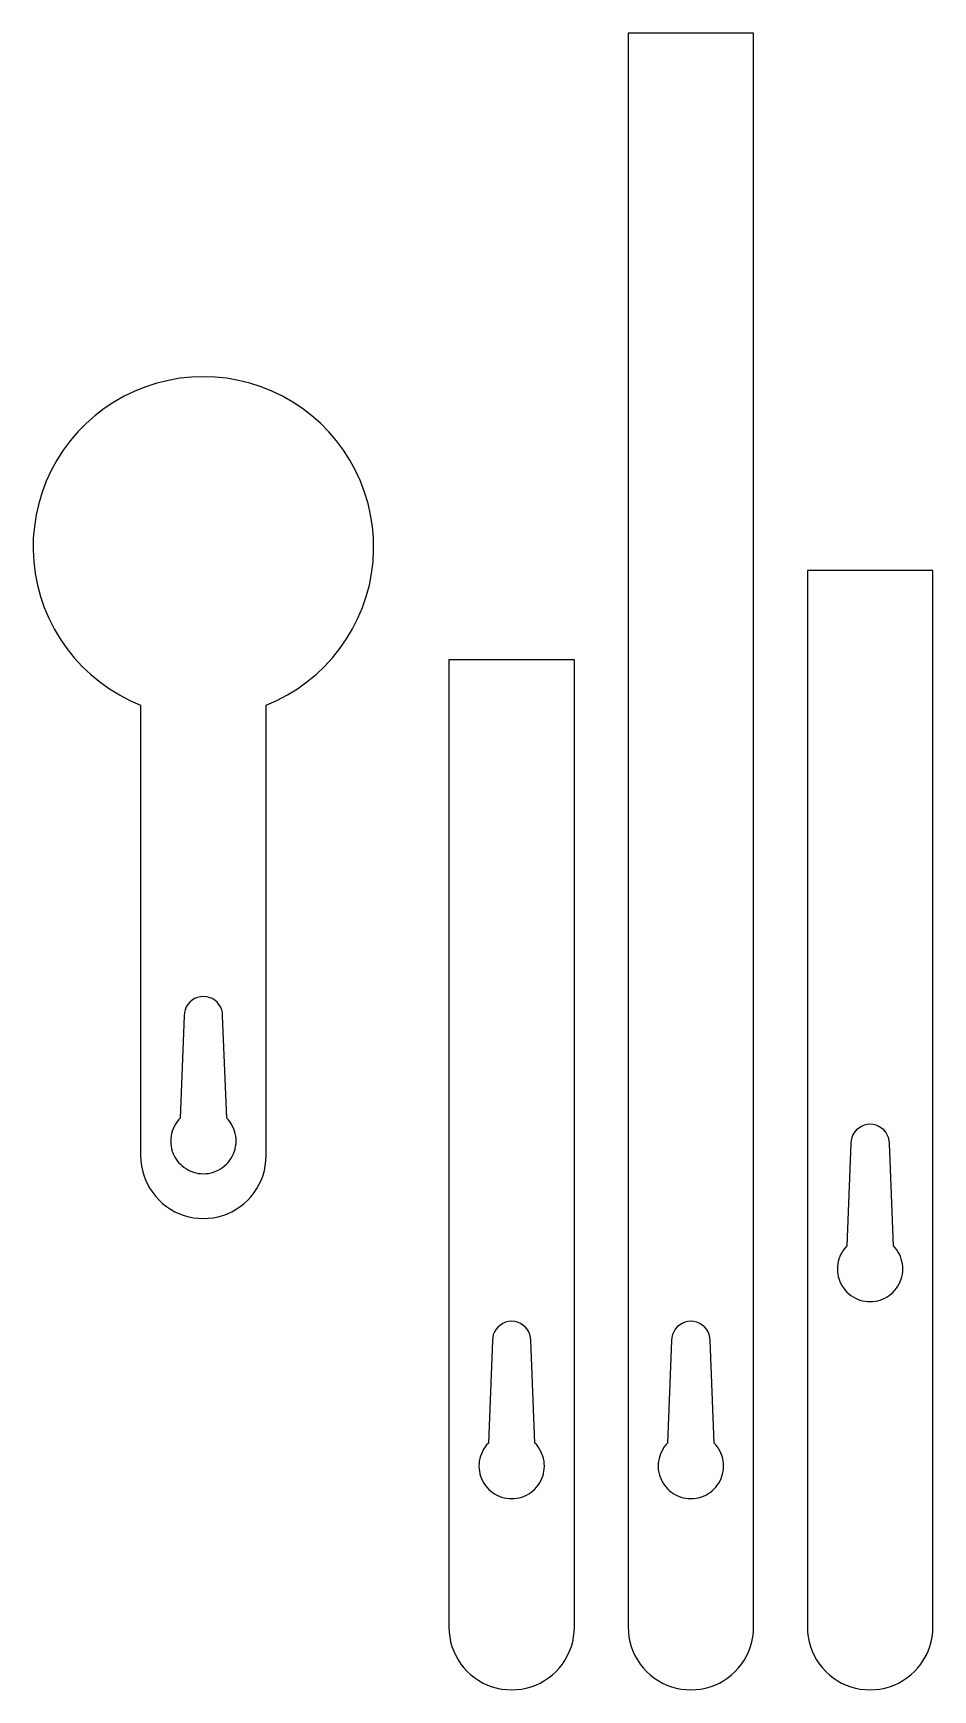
# Model space of a CAD drawing. Header units: millimetres. Extents: x 6 to 106, y -46 to 139.
import ezdxf

# ---------------------------------------------------------------- set-up
doc = ezdxf.new("R2010")
doc.units = ezdxf.units.MM
doc.layers.add('CORTE', color=1, linetype='Continuous')

msp = doc.modelspace()

# ---------------------------------------------------------------- linework, layer by layer
at = {"layer": 'CORTE'}
for points in [[(72.4, -39.28), (72.42, -39.83), (72.49, -40.38), (72.59, -40.92), (72.74, -41.45), (72.93, -41.96), (73.16, -42.46), (73.43, -42.94), (73.74, -43.4), (74.08, -43.83), (74.45, -44.23), (74.85, -44.61), (75.28, -44.95), (75.74, -45.25), (76.22, -45.52), (76.72, -45.75), (77.24, -45.94), (77.77, -46.09), (78.3, -46.2), (78.85, -46.26), (79.4, -46.28), (79.95, -46.26), (80.49, -46.2), (81.03, -46.09), (81.56, -45.94), (82.08, -45.75), (82.58, -45.52), (83.06, -45.25), (83.51, -44.95), (83.95, -44.61), (84.35, -44.23), (84.72, -43.83), (85.06, -43.4), (85.37, -42.94), (85.64, -42.46), (85.87, -41.96), (86.06, -41.45), (86.21, -40.92), (86.31, -40.38), (86.38, -39.83), (86.4, -39.28), (86.4, 138.72), (72.4, 138.72)], [(18, 13.35), (18.02, 12.8), (18.09, 12.25), (18.19, 11.72), (18.34, 11.19), (18.53, 10.67), (18.76, 10.17), (19.03, 9.69), (19.34, 9.24), (19.68, 8.8), (20.05, 8.4), (20.45, 8.03), (20.89, 7.69), (21.34, 7.38), (21.82, 7.11), (22.32, 6.88), (22.84, 6.69), (23.37, 6.54), (23.9, 6.44), (24.45, 6.37), (25, 6.35), (25.55, 6.37), (26.1, 6.44), (26.63, 6.54), (27.16, 6.69), (27.68, 6.88), (28.18, 7.11), (28.66, 7.38), (29.11, 7.69), (29.55, 8.03), (29.95, 8.4), (30.32, 8.8), (30.66, 9.24), (30.97, 9.69), (31.24, 10.17), (31.47, 10.67), (31.66, 11.19), (31.81, 11.72), (31.91, 12.25), (31.98, 12.8), (32, 13.35), (32, 63.69), (32, 63.69), (33.2, 64.21), (34.37, 64.82), (35.49, 65.51), (36.56, 66.27), (37.57, 67.1), (38.52, 68), (39.41, 68.97), (40.23, 69.99), (40.98, 71.07), (41.65, 72.2), (42.24, 73.37), (42.75, 74.58), (43.18, 75.82), (43.52, 77.09), (43.77, 78.38), (43.93, 79.68), (44, 81), (43.98, 82.31), (43.86, 83.62), (43.66, 84.91), (43.37, 86.19), (42.99, 87.45), (42.53, 88.68), (41.98, 89.87), (41.35, 91.02), (40.65, 92.13), (39.86, 93.18), (39.01, 94.18), (38.09, 95.12), (37.11, 95.99), (36.07, 96.79), (34.98, 97.52), (33.84, 98.17), (32.65, 98.74), (31.44, 99.23), (30.19, 99.63), (28.91, 99.94), (27.62, 100.17), (26.31, 100.3), (25, 100.35), (23.69, 100.3), (22.38, 100.17), (21.09, 99.94), (19.81, 99.63), (18.56, 99.23), (17.35, 98.74), (16.16, 98.17), (15.02, 97.52), (13.93, 96.79), (12.89, 95.99), (11.91, 95.12), (10.99, 94.18), (10.14, 93.18), (9.35, 92.13), (8.65, 91.02), (8.02, 89.87), (7.47, 88.68), (7.01, 87.45), (6.63, 86.19), (6.34, 84.91), (6.14, 83.62), (6.02, 82.31), (6, 81), (6.07, 79.68), (6.23, 78.38), (6.48, 77.09), (6.82, 75.82), (7.25, 74.58), (7.76, 73.37), (8.35, 72.2), (9.02, 71.07), (9.77, 69.99), (10.59, 68.97), (11.48, 68), (12.43, 67.1), (13.44, 66.27), (14.51, 65.51), (15.63, 64.82), (16.8, 64.21), (18, 63.69), (18, 63.69)], [(92.4, -39.28), (92.42, -39.83), (92.49, -40.38), (92.59, -40.92), (92.74, -41.45), (92.93, -41.96), (93.16, -42.46), (93.43, -42.94), (93.74, -43.4), (94.08, -43.83), (94.45, -44.23), (94.85, -44.61), (95.28, -44.95), (95.74, -45.25), (96.22, -45.52), (96.72, -45.75), (97.24, -45.94), (97.77, -46.09), (98.3, -46.2), (98.85, -46.26), (99.4, -46.28), (99.95, -46.26), (100.49, -46.2), (101.03, -46.09), (101.56, -45.94), (102.08, -45.75), (102.58, -45.52), (103.06, -45.25), (103.51, -44.95), (103.95, -44.61), (104.35, -44.23), (104.72, -43.83), (105.06, -43.4), (105.37, -42.94), (105.64, -42.46), (105.87, -41.96), (106.06, -41.45), (106.21, -40.92), (106.31, -40.38), (106.38, -39.83), (106.4, -39.28), (106.4, 78.72), (92.4, 78.72)], [(52.4, -39.28), (52.42, -39.83), (52.49, -40.38), (52.59, -40.92), (52.74, -41.45), (52.93, -41.96), (53.16, -42.46), (53.43, -42.94), (53.74, -43.4), (54.08, -43.83), (54.45, -44.23), (54.85, -44.61), (55.28, -44.95), (55.74, -45.25), (56.22, -45.52), (56.72, -45.75), (57.24, -45.94), (57.77, -46.09), (58.3, -46.2), (58.85, -46.26), (59.4, -46.28), (59.95, -46.26), (60.49, -46.2), (61.03, -46.09), (61.56, -45.94), (62.08, -45.75), (62.58, -45.52), (63.06, -45.25), (63.51, -44.95), (63.95, -44.61), (64.35, -44.23), (64.72, -43.83), (65.06, -43.4), (65.37, -42.94), (65.64, -42.46), (65.87, -41.96), (66.06, -41.45), (66.21, -40.92), (66.31, -40.38), (66.38, -39.83), (66.4, -39.28), (66.4, 68.72), (52.4, 68.72)], [(27.6, 17.56), (27.15, 29), (27.12, 29.34), (27.04, 29.66), (26.92, 29.98), (26.74, 30.26), (26.52, 30.52), (26.26, 30.74), (25.98, 30.92), (25.66, 31.04), (25.34, 31.12), (25, 31.15), (24.66, 31.12), (24.34, 31.04), (24.02, 30.92), (23.74, 30.74), (23.48, 30.52), (23.26, 30.26), (23.08, 29.98), (22.96, 29.66), (22.88, 29.34), (22.85, 29), (22.4, 17.56), (22.21, 17.35), (22.03, 17.12), (21.88, 16.89), (21.74, 16.64), (21.62, 16.38), (21.52, 16.11), (21.45, 15.83), (21.39, 15.55), (21.36, 15.27), (21.35, 14.98), (21.36, 14.7), (21.4, 14.41), (21.45, 14.13), (21.53, 13.86), (21.63, 13.59), (21.75, 13.33), (21.89, 13.08), (22.05, 12.85), (22.23, 12.62), (22.43, 12.41), (22.64, 12.22), (22.86, 12.04), (23.1, 11.88), (23.35, 11.75), (23.61, 11.63), (23.88, 11.53), (24.15, 11.45), (24.43, 11.39), (24.71, 11.36), (25, 11.35), (25.29, 11.36), (25.57, 11.39), (25.85, 11.45), (26.12, 11.53), (26.39, 11.63), (26.65, 11.75), (26.9, 11.88), (27.14, 12.04), (27.36, 12.22), (27.57, 12.41), (27.77, 12.62), (27.95, 12.85), (28.11, 13.08), (28.25, 13.33), (28.37, 13.59), (28.47, 13.86), (28.55, 14.13), (28.6, 14.41), (28.64, 14.7), (28.65, 14.98), (28.64, 15.27), (28.61, 15.55), (28.55, 15.83), (28.48, 16.11), (28.38, 16.38), (28.26, 16.64), (28.12, 16.89), (27.97, 17.12), (27.79, 17.35)], [(102, 3.28), (101.55, 14.72), (101.52, 15.05), (101.44, 15.38), (101.31, 15.69), (101.14, 15.98), (100.92, 16.24), (100.66, 16.45), (100.38, 16.63), (100.06, 16.76), (99.74, 16.84), (99.4, 16.87), (99.06, 16.84), (98.73, 16.76), (98.42, 16.63), (98.14, 16.45), (97.88, 16.24), (97.66, 15.98), (97.48, 15.69), (97.35, 15.38), (97.28, 15.05), (97.25, 14.72), (96.8, 3.28), (96.61, 3.07), (96.43, 2.84), (96.27, 2.6), (96.14, 2.35), (96.02, 2.09), (95.92, 1.82), (95.85, 1.55), (95.79, 1.27), (95.76, 0.98), (95.75, 0.7), (95.76, 0.41), (95.8, 0.13), (95.85, -0.15), (95.93, -0.43), (96.03, -0.69), (96.15, -0.95), (96.29, -1.2), (96.45, -1.44), (96.63, -1.66), (96.82, -1.87), (97.03, -2.07), (97.26, -2.24), (97.5, -2.4), (97.75, -2.54), (98.01, -2.66), (98.27, -2.76), (98.55, -2.83), (98.83, -2.89), (99.11, -2.92), (99.4, -2.93), (99.68, -2.92), (99.97, -2.89), (100.25, -2.83), (100.52, -2.76), (100.79, -2.66), (101.05, -2.54), (101.3, -2.4), (101.54, -2.24), (101.76, -2.07), (101.97, -1.87), (102.17, -1.66), (102.35, -1.44), (102.51, -1.2), (102.65, -0.95), (102.77, -0.69), (102.87, -0.43), (102.94, -0.15), (103, 0.13), (103.04, 0.41), (103.05, 0.7), (103.04, 0.98), (103.01, 1.27), (102.95, 1.55), (102.88, 1.82), (102.78, 2.09), (102.66, 2.35), (102.52, 2.6), (102.37, 2.84), (102.19, 3.07)], [(62, -18.72), (61.55, -7.28), (61.52, -6.95), (61.44, -6.62), (61.31, -6.31), (61.14, -6.02), (60.92, -5.76), (60.66, -5.55), (60.38, -5.37), (60.06, -5.24), (59.74, -5.16), (59.4, -5.13), (59.06, -5.16), (58.73, -5.24), (58.42, -5.37), (58.14, -5.55), (57.88, -5.76), (57.66, -6.02), (57.48, -6.31), (57.35, -6.62), (57.28, -6.95), (57.25, -7.28), (56.8, -18.72), (56.61, -18.93), (56.43, -19.16), (56.27, -19.4), (56.14, -19.65), (56.02, -19.91), (55.92, -20.18), (55.85, -20.45), (55.79, -20.73), (55.76, -21.02), (55.75, -21.3), (55.76, -21.59), (55.8, -21.87), (55.85, -22.15), (55.93, -22.43), (56.03, -22.69), (56.15, -22.95), (56.29, -23.2), (56.45, -23.44), (56.63, -23.66), (56.82, -23.87), (57.03, -24.07), (57.26, -24.24), (57.5, -24.4), (57.75, -24.54), (58.01, -24.66), (58.27, -24.76), (58.55, -24.83), (58.83, -24.89), (59.11, -24.92), (59.4, -24.93), (59.68, -24.92), (59.97, -24.89), (60.25, -24.83), (60.52, -24.76), (60.79, -24.66), (61.05, -24.54), (61.3, -24.4), (61.54, -24.24), (61.76, -24.07), (61.97, -23.87), (62.17, -23.66), (62.35, -23.44), (62.51, -23.2), (62.65, -22.95), (62.77, -22.69), (62.87, -22.43), (62.94, -22.15), (63, -21.87), (63.04, -21.59), (63.05, -21.3), (63.04, -21.02), (63.01, -20.73), (62.95, -20.45), (62.88, -20.18), (62.78, -19.91), (62.66, -19.65), (62.52, -19.4), (62.37, -19.16), (62.19, -18.93)], [(82, -18.72), (81.55, -7.28), (81.52, -6.95), (81.44, -6.62), (81.31, -6.31), (81.14, -6.02), (80.92, -5.76), (80.66, -5.55), (80.38, -5.37), (80.06, -5.24), (79.74, -5.16), (79.4, -5.13), (79.06, -5.16), (78.73, -5.24), (78.42, -5.37), (78.14, -5.55), (77.88, -5.76), (77.66, -6.02), (77.48, -6.31), (77.35, -6.62), (77.28, -6.95), (77.25, -7.28), (76.8, -18.72), (76.61, -18.93), (76.43, -19.16), (76.27, -19.4), (76.14, -19.65), (76.02, -19.91), (75.92, -20.18), (75.85, -20.45), (75.79, -20.73), (75.76, -21.02), (75.75, -21.3), (75.76, -21.59), (75.8, -21.87), (75.85, -22.15), (75.93, -22.43), (76.03, -22.69), (76.15, -22.95), (76.29, -23.2), (76.45, -23.44), (76.63, -23.66), (76.82, -23.87), (77.03, -24.07), (77.26, -24.24), (77.5, -24.4), (77.75, -24.54), (78.01, -24.66), (78.27, -24.76), (78.55, -24.83), (78.83, -24.89), (79.11, -24.92), (79.4, -24.93), (79.68, -24.92), (79.97, -24.89), (80.25, -24.83), (80.52, -24.76), (80.79, -24.66), (81.05, -24.54), (81.3, -24.4), (81.54, -24.24), (81.76, -24.07), (81.97, -23.87), (82.17, -23.66), (82.35, -23.44), (82.51, -23.2), (82.65, -22.95), (82.77, -22.69), (82.87, -22.43), (82.94, -22.15), (83, -21.87), (83.04, -21.59), (83.05, -21.3), (83.04, -21.02), (83.01, -20.73), (82.95, -20.45), (82.88, -20.18), (82.78, -19.91), (82.66, -19.65), (82.52, -19.4), (82.37, -19.16), (82.19, -18.93)]]:
    msp.add_lwpolyline(points, close=True, dxfattribs=at)

doc.saveas('drawing.dxf')
